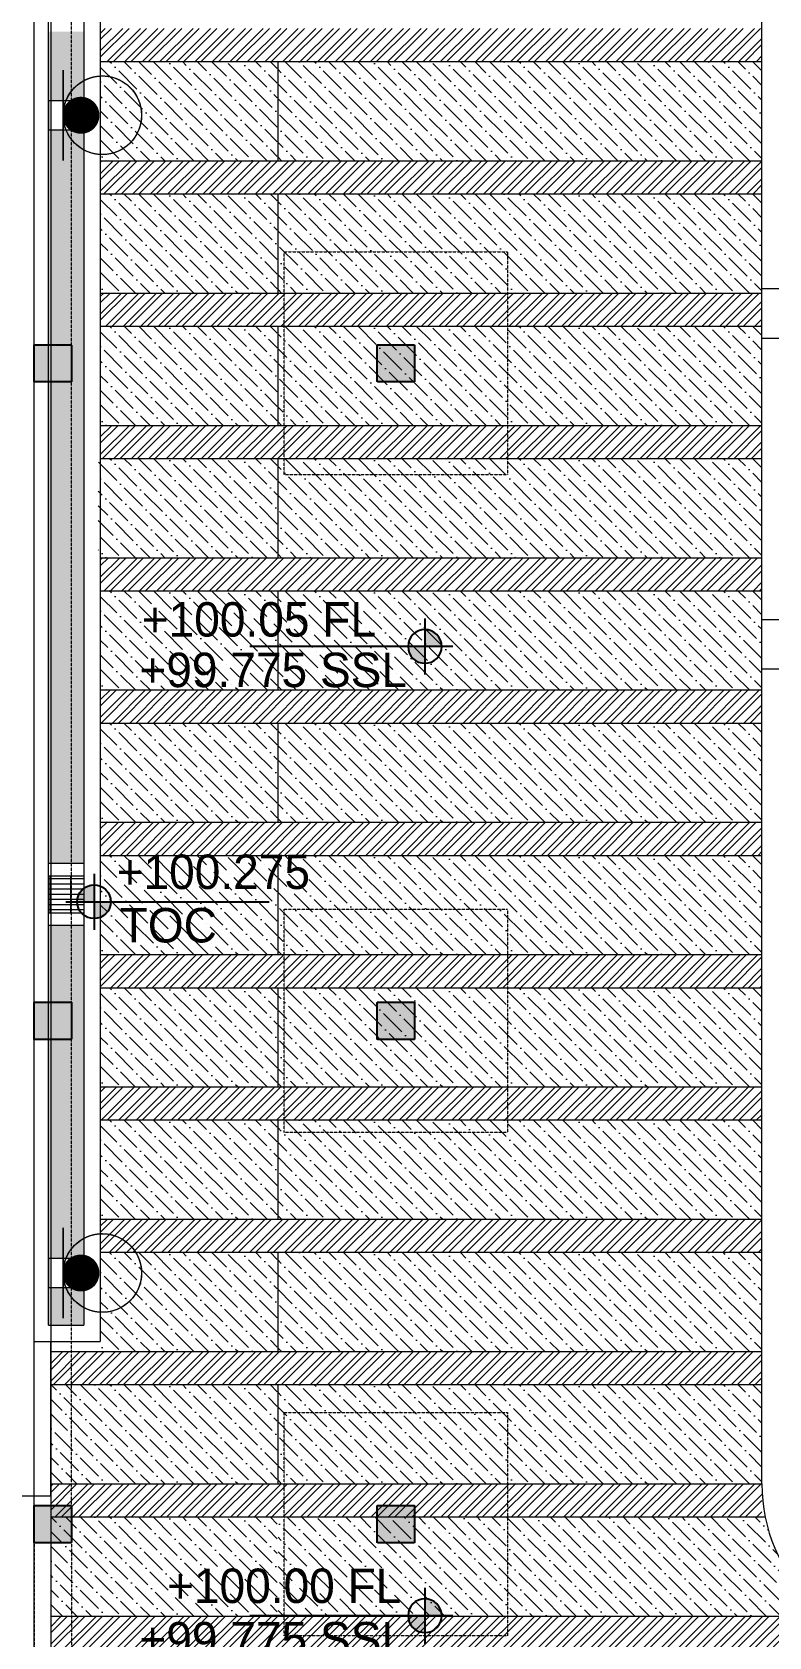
# Model space of a CAD drawing. Header units: millimetres. Extents: x 7964926 to 16080295, y -6277184 to -2986664.
# Drawn here: x 8052811 to 8061721, y -3138886 to -3119480 of the extents above; entities that cross this region are included whole.
import ezdxf

# ---------------------------------------------------------------- set-up
doc = ezdxf.new("R2010")
doc.units = ezdxf.units.MM
doc.header["$LTSCALE"] = 2000
doc.header["$MEASUREMENT"] = 0
for name, pattern in [('1', [0, 0, 0]), ('AUDIT_D_181231162926-8', [0]), ('DASHED2', [0.375, 0.25, -0.125]), ('HIDDEN', [0.375, 0.25, -0.125])]:
    doc.linetypes.add(name, pattern=pattern)
for name, color, linetype in [('a-col', 8, 'DASHED2'), ('a-hat col', 252, 'Continuous'), ('L-FL', 7, 'Continuous')]:
    doc.layers.add(name, color=color, linetype=linetype)
for name, color, linetype, lineweight in [('L - paving', 9, 'Continuous', 5), ('L-CHAMBERS', 50, 'Continuous', 5), ('L-ELE 1', 24, 'Continuous', 20), ('L-ELE 2', 30, 'Continuous', 15), ('L-ELE 4', 27, 'Continuous', 9), ('L-HATCH-1', 9, 'Continuous', 5), ('L-LIGHT FIXTURE', 6, 'AUDIT_D_181231162926-8', 18), ('L-Lighting', 6, 'Continuous', 35), ('L-Paver 400x400', 250, '1', 13), ('L-SHRUBS', 96, 'Continuous', 18), ('STR-Capital', 8, 'Continuous', 15), ('STR-Column', 250, 'Continuous', 15), ('STR-Podium Beam', 8, 'Continuous', 15), ('STR-Podium Column', 250, 'Continuous', 15), ('STR-RCC Up Stand', 250, 'Continuous', 15)]:
    doc.layers.add(name, color=color, linetype=linetype, lineweight=lineweight)
doc.styles.add('Century Gothic', font='GOTHIC.TTF')
doc.styles.get("Standard").update_dxf_attribs({"font": 'romans.shx', "width": 0.75})
pattern_1 = [(135, (0.13, -1e-05), (-243.067956, 66.2912607), [312.5, -62.5, 0, -62.5])]
pattern_2 = [(135, (0.13, -1600), (-243.067956, 66.2912607), [312.5, -62.5, 0, -62.5])]
pattern_3 = [(135, (0.13, -3200), (-243.067956, 66.2912607), [312.5, -62.5, 0, -62.5])]
pattern_4 = [(135, (0.13, 1600), (-243.067956, 66.2912607), [312.5, -62.5, 0, -62.5])]
pattern_5 = [(135, (0.13, 3200), (-243.067956, 66.2912607), [312.5, -62.5, 0, -62.5])]
pattern_6 = [(135, (0.13, 4800), (-243.067956, 66.2912607), [312.5, -62.5, 0, -62.5])]
pattern_7 = [(135, (0.13, 6400), (-243.067956, 66.2912607), [312.5, -62.5, 0, -62.5])]
pattern_8 = [(135, (0.13, 8000), (-243.067956, 66.2912607), [312.5, -62.5, 0, -62.5])]
pattern_9 = [(45, (0, 0), (-106.0660172, 106.0660172), []), (45, (0, 75), (-106.0660172, 106.0660172), [])]

# ---------------------------------------------------------------- blocks, each defined once
blk = doc.blocks.new('basement - column')
at = {"layer": 'a-hat col'}
h = blk.add_hatch(color=256, dxfattribs=at)
h.dxf.hatch_style = 1
h.paths.add_polyline_path([(65200, -37199), (64750, -37199), (64750, -37649), (65200, -37649)])
h = blk.add_hatch(color=256, dxfattribs=at)
h.dxf.hatch_style = 1
h.paths.add_polyline_path([(69350, -37199), (68900, -37199), (68900, -37649), (69350, -37649)])
h = blk.add_hatch(color=256, dxfattribs=at)
h.dxf.hatch_style = 1
h.paths.add_polyline_path([(65200, -45149), (64750, -45149), (64750, -45599), (65200, -45599)])
h = blk.add_hatch(color=256, dxfattribs=at)
h.dxf.hatch_style = 1
h.paths.add_polyline_path([(69350, -45149), (68900, -45149), (68900, -45599), (69350, -45599)])
h = blk.add_hatch(color=256, dxfattribs=at)
h.dxf.hatch_style = 1
h.paths.add_polyline_path([(65200, -51237), (64750, -51237), (64750, -51687), (65200, -51687)])
h = blk.add_hatch(color=256, dxfattribs=at)
h.dxf.hatch_style = 1
h.paths.add_polyline_path([(69350, -51237), (68900, -51237), (68900, -51687), (69350, -51687)])
at = {"layer": 'a-col', "linetype": 'DASHED2', "ltscale": 0.001}
for points in [[(64750, -37199), (65200, -37199), (65200, -37649), (64750, -37649)], [(68900, -37199), (69350, -37199), (69350, -37649), (68900, -37649)], [(64750, -45149), (65200, -45149), (65200, -45599), (64750, -45599)], [(68900, -45149), (69350, -45149), (69350, -45599), (68900, -45599)], [(64750, -51237), (65200, -51237), (65200, -51687), (64750, -51687)], [(68900, -51237), (69350, -51237), (69350, -51687), (68900, -51687)]]:
    blk.add_lwpolyline(points, close=True, dxfattribs=at)
blk = doc.blocks.new('finish lvl')
h = blk.add_hatch(color=256)
edge = h.paths.add_edge_path()
edge.add_ellipse((0.0378, 0.003), major_axis=(-0.0305, 0.0305), ratio=1, start_angle=-45, end_angle=45)
edge.add_line((-0.0053, 0.003), (0.0378, 0.003))
edge.add_line((0.0378, 0.003), (0.0378, 0.0461))
edge = h.paths.add_edge_path()
edge.add_ellipse((0.0378, 0.003), major_axis=(-0.0305, 0.0305), ratio=1, start_angle=135, end_angle=225)
edge.add_line((0.0809, 0.003), (0.0378, 0.003))
edge.add_line((0.0378, 0.003), (0.0378, -0.0401))
for p, q in [((0.0378, 0.0748), (0.0378, -0.0688)), ((-0.034, 0.003), (0.4857, 0.003))]:
    blk.add_line(p, q)
blk.add_ellipse((0.0378, 0.003), major_axis=(-0.0305, 0.0305), ratio=1, start_param=1.570796326794534, end_param=7.85398163397412)
at = {"layer": 'L-FL'}
for tag, p in [('%%P0.00', (0.1256, 0.0357)), ('FIN.LVL.', (0.1075, -0.103))]:
    blk.add_attdef(tag, p, '', height=0.08, dxfattribs=at)
blk = doc.blocks.new('post top one sided')
at = {"layer": 'L-HATCH-1', "ltscale": 0.1}
h = blk.add_hatch(dxfattribs=at)
h.set_pattern_fill('ANSI31', color=8, scale=0.75)
h.set_pattern_definition([(45, (2008926.81801, -783730.16218), (-0.0662912607362, 0.0662912607362), [])])
h.paths.add_polyline_path([(8035707, -3134921, 1.000003), (8036139, -3134921, 1.000003)])
at = {"layer": 'L-LIGHT FIXTURE', "const_width": 18.8, "elevation": 0}
blk.add_lwpolyline([(8035707, -3134373), (8035707, -3135468)], dxfattribs=at)
at = {"layer": 'L-LIGHT FIXTURE', "const_width": 15, "elevation": 0}
for points in [[(8035707, -3134921, 1.000003), (8036656, -3134921, 3.976835), (8036444, -3135316, 1.671841), (8035707, -3134921, 1.000008)], [(8036139, -3134921, 1.000002), (8035707, -3134921)], [(8036139, -3134921, -1.000002), (8035707, -3134921)]]:
    blk.add_lwpolyline(points, format="xyb", dxfattribs=at)
at = {"layer": 'L-LIGHT FIXTURE'}
blk.add_circle((8036182, -3134921, 0), 475, dxfattribs=at)

msp = doc.modelspace()

# ---------------------------------------------------------------- hatches: boundary and pattern name
at = {"layer": 'L - paving'}
h = msp.add_hatch(dxfattribs=at)
h.set_pattern_fill('ANSI36', color=37, scale=1000, angle=90)
h.set_pattern_definition([(135, (0.13, 12800), (-243.067956, 66.2912607), [312.5, -62.5, 0, -62.5])])
h.paths.add_polyline_path([(8053636.3, -3119835), (8053636.3, -3121035), (8055776.3, -3121035), (8055776.3, -3119835)])
h = msp.add_hatch(dxfattribs=at)
h.set_pattern_fill('ANSI36', color=256, scale=1000, angle=90)
h.set_pattern_definition([(135, (0.13, 12800), (-243.067956, 66.2912607), [312.5, -62.5, 0, -62.5])])
h.paths.add_polyline_path([(8061636.3, -3121035), (8061636.3, -3119835), (8055786.3, -3119835), (8055786.3, -3121035)])
h = msp.add_hatch(dxfattribs=at)
h.set_pattern_fill('ANSI36', color=37, scale=1000, angle=90)
h.set_pattern_definition([(135, (0.13, 11200), (-243.067956, 66.2912607), [312.5, -62.5, 0, -62.5])])
h.paths.add_polyline_path([(8053636.3, -3121435), (8053636.3, -3122635), (8055776.3, -3122635), (8055776.3, -3121435)])
h = msp.add_hatch(dxfattribs=at)
h.set_pattern_fill('ANSI36', color=256, scale=1000, angle=90)
h.set_pattern_definition([(135, (0.13, 11200), (-243.067956, 66.2912607), [312.5, -62.5, 0, -62.5])])
h.paths.add_polyline_path([(8061636.3, -3122635), (8061636.3, -3121435), (8055786.3, -3121435), (8055786.3, -3122635)])
h = msp.add_hatch(dxfattribs=at)
h.set_pattern_fill('ANSI36', color=37, scale=1000, angle=90)
h.set_pattern_definition([(135, (0.13, 9600), (-243.067956, 66.2912607), [312.5, -62.5, 0, -62.5])])
h.paths.add_polyline_path([(8053636.3, -3123036.7), (8053636.3, -3124236.7), (8055776.3, -3124235), (8055776.3, -3123035)])
h = msp.add_hatch(dxfattribs=at)
h.set_pattern_fill('ANSI36', color=256, scale=1000, angle=90)
h.set_pattern_definition([(135, (0.13, 9600), (-243.067956, 66.2912607), [312.5, -62.5, 0, -62.5])])
h.paths.add_polyline_path([(8061636.3, -3124235), (8061636.3, -3123035), (8055786.3, -3123035), (8055786.3, -3124235)])
h = msp.add_hatch(dxfattribs=at)
h.set_pattern_fill('ANSI36', color=37, scale=1000, angle=90)
h.set_pattern_definition(pattern_8)
h.paths.add_polyline_path([(8053611.4, -3124635), (8053611.4, -3125835), (8055776.3, -3125835), (8055776.3, -3124635)])
h = msp.add_hatch(dxfattribs=at)
h.set_pattern_fill('ANSI36', color=256, scale=1000, angle=90)
h.set_pattern_definition(pattern_8)
h.paths.add_polyline_path([(8061636.3, -3125835), (8061636.3, -3124635), (8055786.3, -3124635), (8055786.3, -3125835)])
h = msp.add_hatch(dxfattribs=at)
h.set_pattern_fill('ANSI36', color=37, scale=1000, angle=90)
h.set_pattern_definition(pattern_7)
h.paths.add_polyline_path([(8053636.3, -3126235), (8053636.3, -3127435), (8055776.3, -3127435), (8055776.3, -3126235)])
h = msp.add_hatch(dxfattribs=at)
h.set_pattern_fill('ANSI36', color=256, scale=1000, angle=90)
h.set_pattern_definition(pattern_7)
h.paths.add_polyline_path([(8061636.3, -3127435), (8061636.3, -3126235), (8055786.3, -3126235), (8055786.3, -3127435)])
h = msp.add_hatch(dxfattribs=at)
h.set_pattern_fill('ANSI36', color=37, scale=1000, angle=90)
h.set_pattern_definition(pattern_6)
h.paths.add_polyline_path([(8053636.3, -3127835), (8053636.3, -3129035), (8055776.3, -3129035), (8055776.3, -3127835)])
h = msp.add_hatch(dxfattribs=at)
h.set_pattern_fill('ANSI36', color=256, scale=1000, angle=90)
h.set_pattern_definition(pattern_6)
h.paths.add_polyline_path([(8061636.3, -3129035), (8061636.3, -3127835), (8055786.3, -3127835), (8055786.3, -3129035)])
h = msp.add_hatch(dxfattribs=at)
h.set_pattern_fill('ANSI36', color=37, scale=1000, angle=90)
h.set_pattern_definition(pattern_5)
h.paths.add_polyline_path([(8053636.3, -3129435), (8053636.3, -3130635), (8055776.3, -3130635), (8055776.3, -3129435)])
h = msp.add_hatch(dxfattribs=at)
h.set_pattern_fill('ANSI36', color=256, scale=1000, angle=90)
h.set_pattern_definition(pattern_5)
h.paths.add_polyline_path([(8061636.3, -3130635), (8061636.3, -3129435), (8055786.3, -3129435), (8055786.3, -3130635)])
h = msp.add_hatch(dxfattribs=at)
h.set_pattern_fill('ANSI36', color=37, scale=1000, angle=90)
h.set_pattern_definition(pattern_4)
h.paths.add_polyline_path([(8053636.3, -3131036.7), (8053636.3, -3132236.7), (8055776.3, -3132235), (8055776.3, -3131035)])
h = msp.add_hatch(dxfattribs=at)
h.set_pattern_fill('ANSI36', color=256, scale=1000, angle=90)
h.set_pattern_definition(pattern_4)
h.paths.add_polyline_path([(8061636.3, -3132235), (8061636.3, -3131035), (8055786.3, -3131035), (8055786.3, -3132235)])
h = msp.add_hatch(dxfattribs=at)
h.set_pattern_fill('ANSI36', color=37, scale=1000, angle=90)
h.set_pattern_definition(pattern_1)
h.paths.add_polyline_path([(8053636.3, -3132636.7), (8053636.3, -3133836.7), (8055776.3, -3133835), (8055776.3, -3132635)])
h = msp.add_hatch(dxfattribs=at)
h.set_pattern_fill('ANSI36', color=256, scale=1000, angle=90)
h.set_pattern_definition(pattern_1)
h.paths.add_polyline_path([(8061636.3, -3133835), (8061636.3, -3132635), (8055786.3, -3132635), (8055786.3, -3133835)])
h = msp.add_hatch(dxfattribs=at)
h.set_pattern_fill('ANSI36', color=37, scale=1000, angle=90)
h.set_pattern_definition(pattern_2)
h.paths.add_polyline_path([(8053636.3, -3134235), (8053636.3, -3135435), (8055776.3, -3135435), (8055776.3, -3134235)])
h = msp.add_hatch(dxfattribs=at)
h.set_pattern_fill('ANSI36', color=256, scale=1000, angle=90)
h.set_pattern_definition(pattern_2)
h.paths.add_polyline_path([(8061636.3, -3135435), (8061636.3, -3134235), (8055786.3, -3134235), (8055786.3, -3135435)])
h = msp.add_hatch(dxfattribs=at)
h.set_pattern_fill('ANSI36', color=37, scale=1000, angle=90)
h.set_pattern_definition(pattern_3)
h.paths.add_polyline_path([(8053036.1, -3135835), (8053036.1, -3137035), (8055776.3, -3137035), (8055776.3, -3135835)])
h = msp.add_hatch(dxfattribs=at)
h.set_pattern_fill('ANSI36', color=256, scale=1000, angle=90)
h.set_pattern_definition(pattern_3)
h.paths.add_polyline_path([(8061636.3, -3137035), (8061636.3, -3135835), (8055786.3, -3135835), (8055786.3, -3137035)])
h = msp.add_hatch(dxfattribs=at)
h.set_pattern_fill('ANSI36', color=37, scale=1000, angle=90)
h.set_pattern_definition([(135, (0.13, -4800), (-243.067956, 66.2912607), [312.5, -62.5, 0, -62.5])])
h.paths.add_polyline_path([(8053036.2, -3137435), (8053036.2, -3138635), (8055776.3, -3138635), (8055776.3, -3137435)])
h = msp.add_hatch(dxfattribs=at)
h.set_pattern_fill('ANSI36', color=37, scale=1000, angle=90)
h.set_pattern_definition(pattern_1)
edge = h.paths.add_edge_path()
edge.add_arc((8063636.3, -3137035), 2000, 191.53696, 233.1301)
edge.add_line((8062436.3, -3138635), (8055786.3, -3138635))
edge.add_line((8055786.3, -3138635), (8055786.3, -3137435))
edge.add_line((8055786.3, -3137435), (8061676.7, -3137435))
at = {"layer": 'L-HATCH-1'}
h = msp.add_hatch(dxfattribs=at)
h.set_pattern_fill('STEEL', color=26, scale=1200)
h.set_pattern_definition(pattern_9)
h.paths.add_polyline_path([(8061636.3, -3119835), (8061636.3, -3119435), (8053636.3, -3119435), (8053636.3, -3119835)])
h = msp.add_hatch(dxfattribs=at)
h.set_pattern_fill('STEEL', color=26, scale=1200)
h.set_pattern_definition(pattern_9)
h.paths.add_polyline_path([(8061636.3, -3121435), (8061636.3, -3121035), (8053636.3, -3121035), (8053636.3, -3121435)])
h = msp.add_hatch(dxfattribs=at)
h.set_pattern_fill('STEEL', color=26, scale=1200)
h.set_pattern_definition(pattern_9)
h.paths.add_polyline_path([(8061636.3, -3123035), (8061636.3, -3122635), (8053636.3, -3122635), (8053636.3, -3123035)])
h = msp.add_hatch(dxfattribs=at)
h.set_pattern_fill('STEEL', color=26, scale=1200)
h.set_pattern_definition(pattern_9)
h.paths.add_polyline_path([(8061636.3, -3124635), (8061636.3, -3124235), (8053636.3, -3124235), (8053636.3, -3124635)])
h = msp.add_hatch(dxfattribs=at)
h.set_pattern_fill('STEEL', color=26, scale=1200)
h.set_pattern_definition(pattern_9)
h.paths.add_polyline_path([(8061636.3, -3126235), (8061636.3, -3125835), (8053636.3, -3125835), (8053636.3, -3126235)])
h = msp.add_hatch(dxfattribs=at)
h.set_pattern_fill('STEEL', color=26, scale=1200)
h.set_pattern_definition(pattern_9)
h.paths.add_polyline_path([(8061636.3, -3127835), (8061636.3, -3127435), (8053636.3, -3127435), (8053636.3, -3127835)])
h = msp.add_hatch(dxfattribs=at)
h.set_pattern_fill('STEEL', color=26, scale=1200)
h.set_pattern_definition(pattern_9)
h.paths.add_polyline_path([(8061636.3, -3129435), (8061636.3, -3129035), (8053636.3, -3129035), (8053636.3, -3129435)])
h = msp.add_hatch(dxfattribs=at)
h.set_pattern_fill('STEEL', color=26, scale=1200)
h.set_pattern_definition(pattern_9)
h.paths.add_polyline_path([(8061636.3, -3131035), (8061636.3, -3130635), (8053636.3, -3130635), (8053636.3, -3131035)])
h = msp.add_hatch(dxfattribs=at)
h.set_pattern_fill('STEEL', color=26, scale=1200)
h.set_pattern_definition(pattern_9)
h.paths.add_polyline_path([(8061636.3, -3132635), (8061636.3, -3132235), (8053636.3, -3132235), (8053636.3, -3132635)])
h = msp.add_hatch(dxfattribs=at)
h.set_pattern_fill('STEEL', color=26, scale=1200)
h.set_pattern_definition(pattern_9)
h.paths.add_polyline_path([(8061636.3, -3134235), (8061636.3, -3133835), (8053636.3, -3133835), (8053636.3, -3134235)])
h = msp.add_hatch(dxfattribs=at)
h.set_pattern_fill('STEEL', color=26, scale=1200)
h.set_pattern_definition(pattern_9)
h.paths.add_polyline_path([(8061636.3, -3135835), (8061636.3, -3135435), (8053036.1, -3135435), (8053036.1, -3135835)])
h = msp.add_hatch(dxfattribs=at)
h.set_pattern_fill('STEEL', color=26, scale=1200)
h.set_pattern_definition(pattern_9)
h.paths.add_polyline_path([(8061636.3, -3137435), (8061636.3, -3137035), (8053036.1, -3137035), (8053036.1, -3137435)])
h = msp.add_hatch(dxfattribs=at)
h.set_pattern_fill('STEEL', color=26, scale=1200)
h.set_pattern_definition(pattern_9)
edge = h.paths.add_edge_path()
edge.add_arc((8063636.3, -3137035), 2000, 233.1301, 266.35199)
edge.add_line((8063509, -3139030.9), (8063509, -3139035))
edge.add_line((8063509, -3139035), (8053036.1, -3139035))
edge.add_line((8053036.1, -3139035), (8053036.1, -3138635))
edge.add_line((8053036.1, -3138635), (8062436.3, -3138635))
at = {"layer": 'L-Paver 400x400', "true_color": 0x636466}
h = msp.add_hatch(dxfattribs=at)
h.set_pattern_fill('GRATE', color=251, scale=2000)
h.set_pattern_definition([(0, (-26969.14, 9971.086), (0, 62.5), []), (90, (-26969.14, 9971.09), (-250, 2e-14), [])])
h.paths.add_polyline_path([(8053011.1, -3130134.7), (8053436.3, -3130134.7), (8053436.3, -3129684.7), (8053011.1, -3129684.7)])
at = {"layer": 'L-SHRUBS'}
h = msp.add_hatch(dxfattribs=at)
h.set_pattern_fill('GRASS', color=256, scale=200)
h.set_pattern_definition([(90, (0.27, -2e-05), (-141.4213562, 141.4213562), [37.5, -245.3427126]), (45, (0.27, -2e-05), (-141.4213562, 141.4213562), [37.5, -162.5]), (135, (0.27, -2e-05), (-141.4213562, -141.4213562), [37.5, -162.5])])
h.paths.add_polyline_path([(8053011.2, -3092310), (8053435.2, -3092310), (8053435.2, -3092660), (8053011.2, -3092660), (8053011.2, -3097802.5), (8053436.3, -3097802.5), (8053436.3, -3092260), (8053011.2, -3092260)])
h.paths.add_polyline_path([(8053011.2, -3106310), (8053435.2, -3106310), (8053435.2, -3106660), (8053011.2, -3106660), (8053011.2, -3107913.4), (8053432.5, -3107913.4), (8053432.5, -3108663.4), (8053011.2, -3108663.4), (8053011.2, -3118724.1), (8053436.3, -3118724.1), (8053436.3, -3098552.5), (8053011.2, -3098552.5)])
h.paths.add_polyline_path([(8053011.2, -3120310), (8053435.2, -3120310), (8053435.2, -3120660), (8053011.2, -3120660), (8053011.2, -3129534.7), (8053436.3, -3129534.7), (8053436.3, -3119474.1), (8053011.2, -3119474.1)])
h.paths.add_polyline_path([(8053011.2, -3134310), (8053435.2, -3134310), (8053435.2, -3134660), (8053011.2, -3134660), (8053011.2, -3135115), (8053436.3, -3135115), (8053436.3, -3130284.7), (8053011.2, -3130284.7)])

# ---------------------------------------------------------------- linework, layer by layer
at = {"layer": 'L-CHAMBERS'}
for p, q in [((8053436.3, -3129684.7), (8053011.1, -3129684.7)), ((8053436.3, -3130134.7), (8053011.1, -3130134.7))]:
    msp.add_line(p, q, dxfattribs=at)
at = {"layer": 'L-ELE 1'}
for p, q in [((8053636.3, -3092072.5), (8053636.3, -3135315)), ((8061636.3, -3137035), (8061636.3, -3092460)), ((8062236.3, -3122585), (8061636.3, -3122585)), ((8069811.3, -3123185), (8061636.3, -3123185)), ((8068411.3, -3126585), (8061636.3, -3126585)), ((8062511.3, -3127185), (8061636.3, -3127185)), ((8052836.2, -3135315), (8053636.3, -3135315)), ((8053036.1, -3137183.1), (8046011.2, -3137183.1))]:
    msp.add_line(p, q, dxfattribs=at)
msp.add_arc((8063636.3, -3137035), 2000, 180, 270, dxfattribs=at)
at = {"layer": 'L-ELE 2'}
for p, q in [((8053011.1, -3135115), (8053011.1, -3086060)), ((8053436.3, -3092272.5), (8053436.3, -3135115)), ((8053436.3, -3129534.7), (8053011.1, -3129534.7)), ((8053436.3, -3130284.7), (8053011.1, -3130284.7)), ((8053011.1, -3135115), (8053436.3, -3135115))]:
    msp.add_line(p, q, dxfattribs=at)
for points in [[(8053011.1, -3120660), (8053435.2, -3120660), (8053435.2, -3120310), (8053011.1, -3120310)], [(8053011.1, -3134660), (8053435.2, -3134660), (8053435.2, -3134310), (8053011.1, -3134310)]]:
    msp.add_lwpolyline(points, close=True, dxfattribs=at)
at = {"layer": 'L-ELE 4'}
for p, q in [((8055786.3, -3121035), (8055786.3, -3119835)), ((8055786.3, -3122635), (8055786.3, -3121435)), ((8055786.3, -3124235), (8055786.3, -3123035)), ((8055786.3, -3125835), (8055786.3, -3124635)), ((8055786.3, -3127435), (8055786.3, -3126235)), ((8055786.3, -3129035), (8055786.3, -3127835)), ((8055786.3, -3130635), (8055786.3, -3129435)), ((8055786.3, -3132235), (8055786.3, -3131035)), ((8055786.3, -3133835), (8055786.3, -3132635)), ((8055786.3, -3135435), (8055786.3, -3134235)), ((8055786.3, -3137035), (8055786.3, -3135835))]:
    msp.add_line(p, q, dxfattribs=at)
for points in [[(8053636.3, -3119835), (8061636.3, -3119835)], [(8053636.3, -3121035), (8061636.3, -3121035)], [(8053636.3, -3121435), (8061636.3, -3121435)], [(8053636.3, -3122635), (8061636.3, -3122635)], [(8053636.3, -3123035), (8061636.3, -3123035)], [(8053636.3, -3124235), (8061636.3, -3124235)], [(8053636.3, -3124635), (8061636.3, -3124635)], [(8053636.3, -3125835), (8061636.3, -3125835)], [(8053636.3, -3126235), (8061636.3, -3126235)], [(8053636.3, -3127435), (8061636.3, -3127435)], [(8053636.3, -3127835), (8061636.3, -3127835)], [(8053636.3, -3129035), (8061636.3, -3129035)], [(8053636.3, -3129435), (8061636.3, -3129435)], [(8053636.3, -3130635), (8061636.3, -3130635)], [(8053636.3, -3131035), (8061636.3, -3131035)], [(8053636.3, -3132235), (8061636.3, -3132235)], [(8053636.3, -3132635), (8061636.3, -3132635)], [(8053636.3, -3133835), (8061636.3, -3133835)], [(8053636.3, -3134235), (8061636.3, -3134235)], [(8053036.1, -3137183.9), (8053036.1, -3135315)], [(8053036.1, -3135435), (8061636.3, -3135435)], [(8053036.1, -3135435), (8061636.3, -3135435)], [(8053036.1, -3135835), (8061636.3, -3135835)], [(8053036.1, -3137035), (8061636.3, -3137035)], [(8053036.2, -3137435), (8061676.7, -3137435)], [(8053036.2, -3138635), (8062436.3, -3138635)]]:
    msp.add_lwpolyline(points, dxfattribs=at)
at = {"layer": 'STR-Capital', "linetype": 'HIDDEN', "ltscale": 0.005}
for points in [[(8055861.1, -3122135), (8058561.1, -3122135), (8058561.1, -3124835), (8055861.1, -3124835)], [(8055861.1, -3122135), (8058561.1, -3122135), (8058561.1, -3124835), (8055861.1, -3124835)], [(8055861.1, -3130085), (8058561.1, -3130085), (8058561.1, -3132785), (8055861.1, -3132785)], [(8055861.1, -3130085), (8058561.1, -3130085), (8058561.1, -3132785), (8055861.1, -3132785)], [(8055861.1, -3136172.5), (8058561.1, -3136172.5), (8058561.1, -3138872.5), (8055861.1, -3138872.5)], [(8055861.1, -3136172.5), (8058561.1, -3136172.5), (8058561.1, -3138872.5), (8055861.1, -3138872.5)]]:
    msp.add_lwpolyline(points, close=True, dxfattribs=at)
at = {"layer": 'STR-Podium Beam', "linetype": 'HIDDEN', "lineweight": 5, "ltscale": 0.005}
for p, q in [((8052836.1, -3123260), (8052836.1, -3115760)), ((8052836.1, -3123260), (8052836.1, -3115760)), ((8053286.1, -3123260), (8053286.1, -3115760)), ((8053286.1, -3123260), (8053286.1, -3115760)), ((8052836.1, -3131210), (8052836.1, -3123710)), ((8052836.1, -3131210), (8052836.1, -3123710)), ((8053286.1, -3131210), (8053286.1, -3123710)), ((8053286.1, -3131210), (8053286.1, -3123710)), ((8052836.1, -3137297.5), (8052836.1, -3131660)), ((8052836.1, -3137297.5), (8052836.1, -3131660)), ((8053286.1, -3137297.5), (8053286.1, -3131660)), ((8053286.1, -3137297.5), (8053286.1, -3131660)), ((8052836.1, -3137747.5), (8052836.1, -3142785)), ((8052836.1, -3137747.5), (8052836.1, -3142785)), ((8053286.1, -3137747.5), (8053286.1, -3142785)), ((8053286.1, -3137747.5), (8053286.1, -3142785))]:
    msp.add_line(p, q, dxfattribs=at)
at = {"layer": 'STR-Podium Column', "color": 8, "linetype": 'ByBlock', "ltscale": 0.005}
for points in [[(8053286.1, -3123260), (8052836.1, -3123260), (8052836.1, -3123710), (8053286.1, -3123710)], [(8053286.1, -3123260), (8052836.1, -3123260), (8052836.1, -3123710), (8053286.1, -3123710)], [(8056986.1, -3123260), (8057436.1, -3123260), (8057436.1, -3123710), (8056986.1, -3123710)], [(8056986.1, -3123260), (8057436.1, -3123260), (8057436.1, -3123710), (8056986.1, -3123710)], [(8053286.1, -3131210), (8052836.1, -3131210), (8052836.1, -3131660), (8053286.1, -3131660)], [(8053286.1, -3131210), (8052836.1, -3131210), (8052836.1, -3131660), (8053286.1, -3131660)], [(8056986.1, -3131210), (8057436.1, -3131210), (8057436.1, -3131660), (8056986.1, -3131660)], [(8056986.1, -3131210), (8057436.1, -3131210), (8057436.1, -3131660), (8056986.1, -3131660)], [(8053286.1, -3137297.5), (8052836.1, -3137297.5), (8052836.1, -3137747.5), (8053286.1, -3137747.5)], [(8053286.1, -3137297.5), (8052836.1, -3137297.5), (8052836.1, -3137747.5), (8053286.1, -3137747.5)]]:
    msp.add_lwpolyline(points, close=True, dxfattribs=at)
at = {"layer": 'STR-Podium Column', "linetype": 'ByBlock'}
msp.add_lwpolyline([(8053286.1, -3137297.5), (8052836.1, -3137297.5), (8052836.1, -3137747.5), (8053286.1, -3137747.5)], close=True, dxfattribs=at)
at = {"layer": 'STR-RCC Up Stand'}
msp.add_lwpolyline([(8052836.1, -3086360), (8053036.1, -3086360), (8053036.1, -3142785), (8052836.1, -3142785)], close=True, dxfattribs=at)
msp.add_lwpolyline([(8052836.1, -3086360), (8053036.1, -3086360), (8053036.1, -3142785), (8052836.1, -3142785)], close=True, dxfattribs=at)

# ---------------------------------------------------------------- block references
at = {"layer": 'L-FL', "ltscale": 0.5}
ref = msp.add_blockref('finish lvl', (8057739.8, -3126922.8), dxfattribs=dict(at, xscale=-4725.606725105103, yscale=4725.606725105103, zscale=4725.606725105103, rotation=359.9997894630317))
ref.add_attrib('FIN.LVL.', '+99.775 SSL', (8054108.4, -3127400.8, 0), dxfattribs={"ltscale": 0.5, "height": 416.567, "rotation": 359.99979, "style": 'Century Gothic'})
ref.add_attrib('%%P0.00', '+100.05 FL', (8054136.5, -3126789.6), dxfattribs={"ltscale": 0.5, "height": 416.57, "rotation": 359.99979, "style": 'Century Gothic'})
ref = msp.add_blockref('finish lvl', (8057739.8, -3126922.8), dxfattribs=dict(at, xscale=-4725.606725105103, yscale=4725.606725105103, zscale=4725.606725105103, rotation=359.9997894630317))
ref.add_attrib('FIN.LVL.', '+99.775 SSL', (8054108.4, -3127400.8, 0), dxfattribs={"ltscale": 0.5, "height": 416.567, "rotation": 359.99979, "style": 'Century Gothic'})
ref.add_attrib('%%P0.00', '+100.05 FL', (8054136.5, -3126789.6), dxfattribs={"ltscale": 0.5, "height": 416.57, "rotation": 359.99979, "style": 'Century Gothic'})
ref = msp.add_blockref('finish lvl', (8053381.5, -3130009.8), dxfattribs=dict(at, xscale=4725.606725105103, yscale=4725.606725105103, zscale=4725.606725105103, rotation=0.0002105369682294075))
ref.add_attrib('FIN.LVL.', 'TOC', (8053870.4, -3130487.9, 0), dxfattribs={"ltscale": 0.5, "height": 416.57, "rotation": 0.00021, "style": 'Century Gothic'})
ref.add_attrib('%%P0.00', '+100.275', (8053832.9, -3129842), dxfattribs={"ltscale": 0.5, "height": 416.57, "rotation": 0.00021, "style": 'Century Gothic'})
ref = msp.add_blockref('finish lvl', (8057739.8, -3138643.9), dxfattribs=dict(at, xscale=-4725.606725105103, yscale=4725.606725105103, zscale=4725.606725105103, rotation=359.9997894630317))
ref.add_attrib('FIN.LVL.', '+99.775 SSL', (8054108.4, -3139121.9, 0), dxfattribs={"ltscale": 0.5, "height": 416.567, "rotation": 359.99979, "style": 'Century Gothic'})
ref.add_attrib('%%P0.00', '+100.00 FL', (8054442.4, -3138476), dxfattribs={"ltscale": 0.5, "height": 416.57, "rotation": 359.99979, "style": 'Century Gothic'})
at = {"layer": 'L-Lighting', "color": 2}
for p in [(17478.9, 14435.7, 0), (17478.9, 435.7, 0)]:
    msp.add_blockref('post top one sided', p, dxfattribs=at)
at = {"layer": 'STR-Column', "ltscale": 1000}
msp.add_blockref('basement - column', (7988086.1, -3086060.7), dxfattribs=at)

doc.saveas('drawing.dxf')
